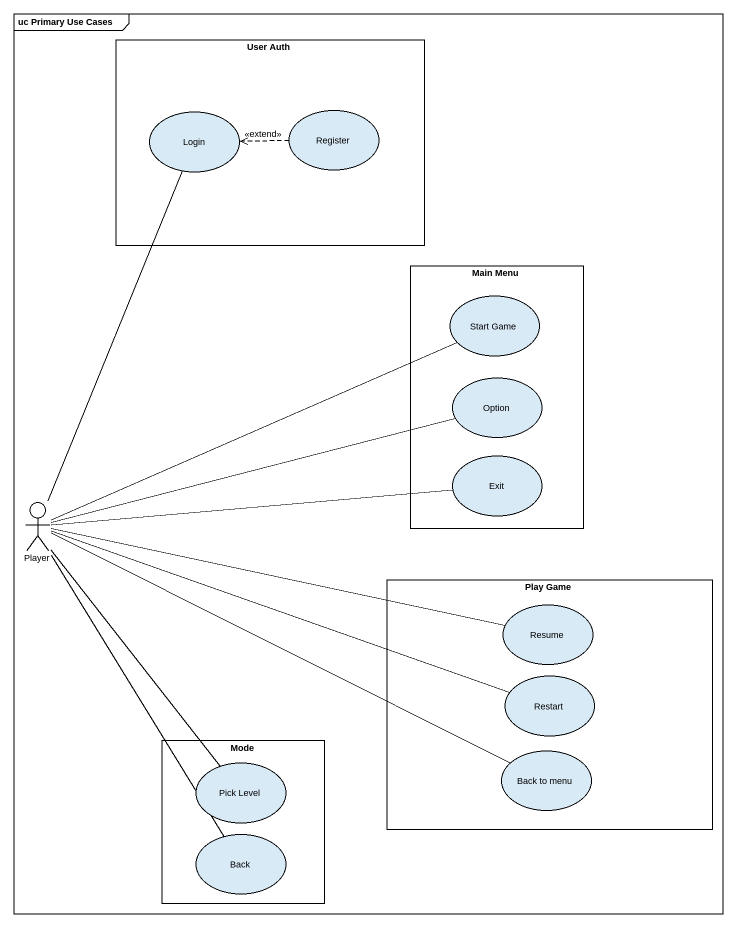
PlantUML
@startuml
mainframe uc Primary Use Cases
rectangle "User Auth" as User_Auth {
  usecase Login
  usecase Register
}
rectangle "Main Menu" as Main_Menu {
  usecase "Start Game" as Start_Game
  usecase Option
  usecase Exit
}
actor Player
rectangle "Play Game" as Play_Game {
  usecase Resume
  usecase Restart
  usecase "Back to menu" as Back_to_menu
}
rectangle Mode {
  usecase "Pick Level" as Pick_Level
  usecase Back
}
Register .left.> Login : <<extend>>
Player -up- Login
Player -right- Start_Game
Player -right- Option
Player -right- Exit
Player -right- Restart
Player -right- Back_to_menu
Player -- Back
Resume -left- Player
Pick_Level -up- Player
@enduml
